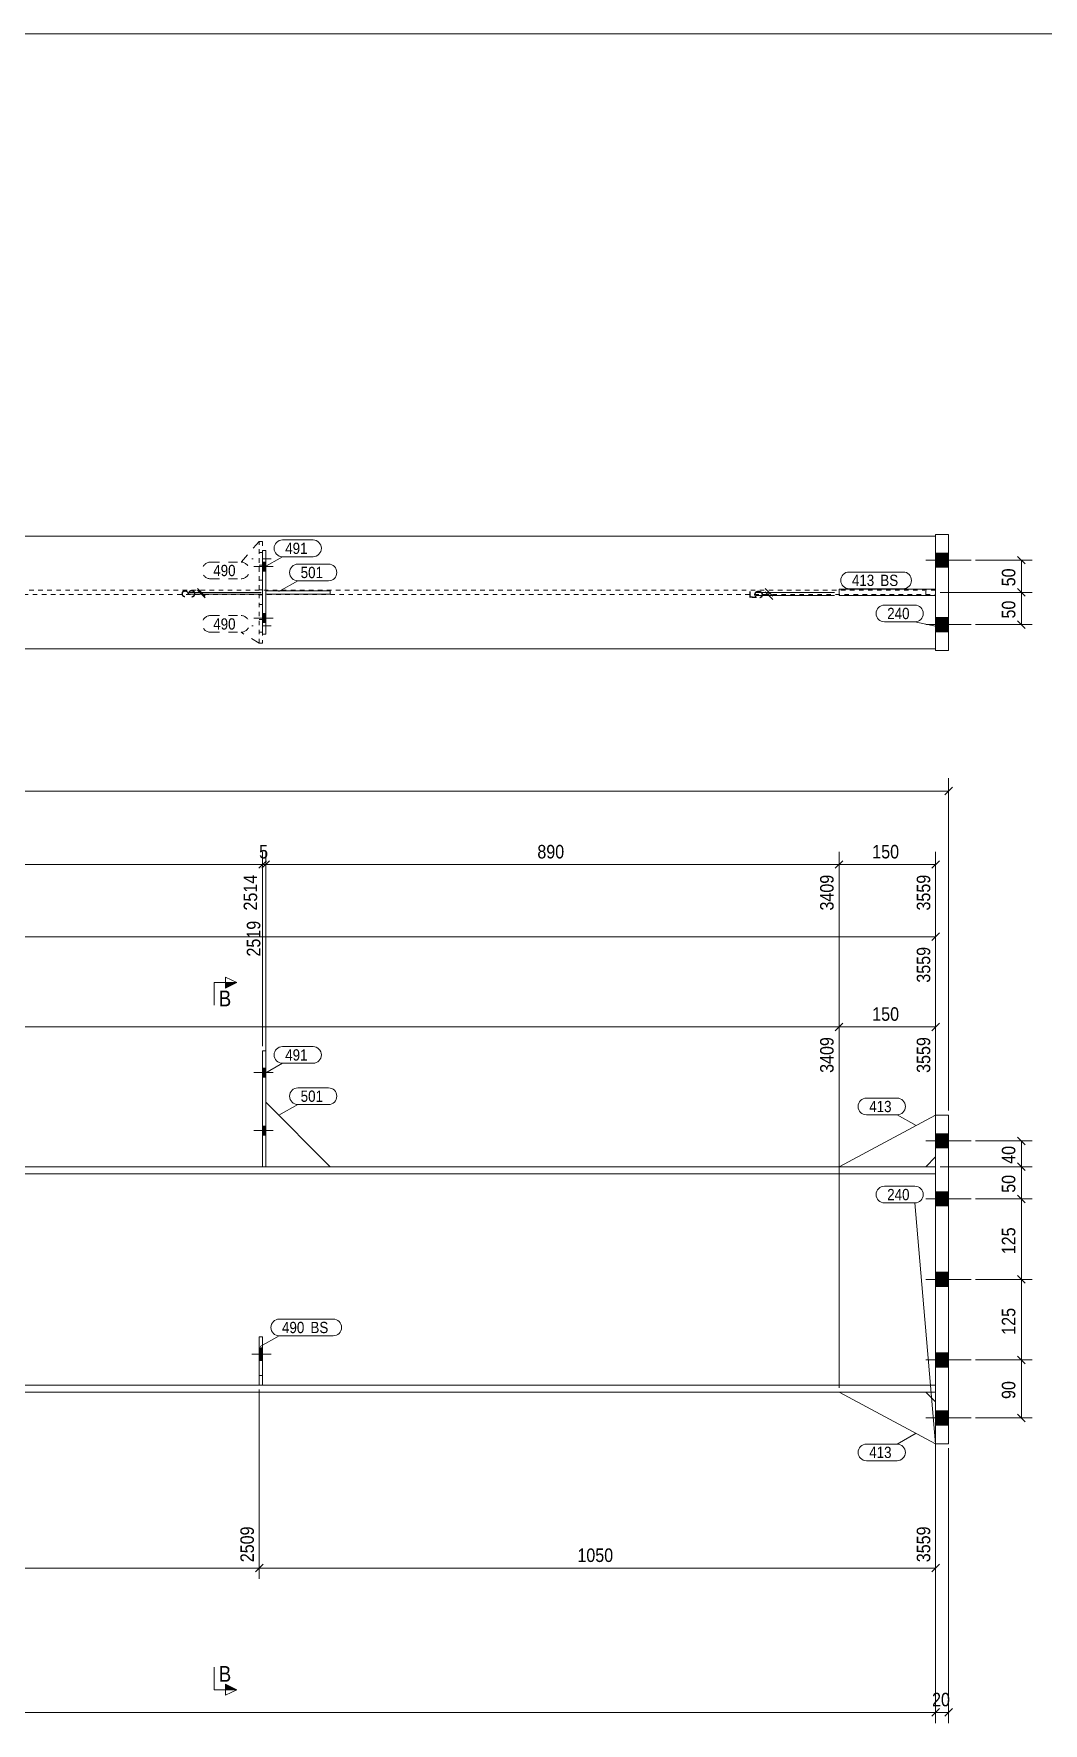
# Model space of a CAD drawing. Header units: millimetres. Extents: x 2 to 825, y 1 to 579.
# Drawn here: x 413.7 to 637.6, y 204.4 to 579 of the extents above; entities that cross this region are included whole.
import ezdxf

# ---------------------------------------------------------------- set-up
doc = ezdxf.new("R2010")
doc.units = ezdxf.units.MM
for name, pattern in [('XKITLINE00', [0]), ('XKITLINE01', [4, 1, -1, 1, -1]), ('XKITLINE02', [4, 2, -2])]:
    doc.linetypes.add(name, pattern=pattern)
for name, color, linetype, lineweight in [('Bolt', 3, 'Continuous', 0), ('Dimensions', 7, 'Continuous', 0), ('DrawingSheet', 5, 'Continuous', 0), ('Part', 2, 'Continuous', 0), ('PartMark', 7, 'Continuous', 0), ('Section', 6, 'Continuous', 0)]:
    doc.layers.add(name, color=color, linetype=linetype, lineweight=lineweight)
doc.styles.add('ARIAL', font='ARIAL.TTF')

# ---------------------------------------------------------------- blocks, each defined once
blk = doc.blocks.new('*A5')
at = {"layer": 'Bolt'}
for points in [[(616.55, 331.95), (613.7, 331.95), (613.7, 335.09), (616.55, 335.09)], [(616.55, 331.95), (613.7, 331.95), (613.7, 335.09), (616.55, 335.09)], [(616.55, 319.09), (613.7, 319.09), (613.7, 322.23), (616.55, 322.23)], [(616.55, 319.09), (613.7, 319.09), (613.7, 322.23), (616.55, 322.23)], [(616.55, 301.23), (613.7, 301.23), (613.7, 304.38), (616.55, 304.38)], [(616.55, 301.23), (613.7, 301.23), (613.7, 304.38), (616.55, 304.38)], [(616.55, 283.38), (613.7, 283.38), (613.7, 286.52), (616.55, 286.52)], [(616.55, 283.38), (613.7, 283.38), (613.7, 286.52), (616.55, 286.52)], [(616.55, 270.52), (613.7, 270.52), (613.7, 273.66), (616.55, 273.66)], [(616.55, 270.52), (613.7, 270.52), (613.7, 273.66), (616.55, 273.66)]]:
    blk.add_hatch(color=3, dxfattribs=at).paths.add_polyline_path(points, flags=17)
at = {"layer": 'Bolt', "color": 3, "linetype": 'XKITLINE00', "lineweight": 0}
for p, q in [((621.55, 333.52), (611.55, 333.52)), ((621.55, 333.52), (611.55, 333.52)), ((616.55, 335.09), (613.7, 335.09)), ((616.55, 335.09), (613.7, 335.09)), ((616.55, 331.95), (613.7, 331.95)), ((616.55, 331.95), (613.7, 331.95)), ((616.55, 322.23), (613.7, 322.23)), ((616.55, 322.23), (613.7, 322.23)), ((621.55, 320.66), (611.55, 320.66)), ((621.55, 320.66), (611.55, 320.66)), ((616.55, 319.09), (613.7, 319.09)), ((616.55, 319.09), (613.7, 319.09)), ((616.55, 304.38), (613.7, 304.38)), ((616.55, 304.38), (613.7, 304.38)), ((621.55, 302.8), (611.55, 302.8)), ((621.55, 302.8), (611.55, 302.8)), ((616.55, 301.23), (613.7, 301.23)), ((616.55, 301.23), (613.7, 301.23)), ((621.55, 284.95), (611.55, 284.95)), ((621.55, 284.95), (611.55, 284.95)), ((616.55, 286.52), (613.7, 286.52)), ((616.55, 286.52), (613.7, 286.52)), ((616.55, 283.38), (613.7, 283.38)), ((616.55, 283.38), (613.7, 283.38)), ((616.55, 273.66), (613.7, 273.66)), ((616.55, 273.66), (613.7, 273.66)), ((621.55, 272.09), (611.55, 272.09)), ((621.55, 272.09), (611.55, 272.09)), ((616.55, 270.52), (613.7, 270.52)), ((616.55, 270.52), (613.7, 270.52))]:
    blk.add_line(p, q, dxfattribs=at)
blk = doc.blocks.new('*A9')
at = {"layer": 'Bolt', "color": 3, "linetype": 'XKITLINE02', "lineweight": 0}
for p, q in [((466.35, 286.23), (462.07, 286.23)), ((464.43, 287.64), (463.71, 287.64)), ((464.43, 284.83), (463.71, 284.83))]:
    blk.add_line(p, q, dxfattribs=at)
blk = doc.blocks.new('*A10')
at = {"layer": 'Bolt'}
blk.add_hatch(color=3, dxfattribs=at).paths.add_polyline_path([(464.43, 284.83), (463.71, 284.83), (463.71, 287.64), (464.43, 287.64)], flags=17)
at = {"layer": 'Bolt', "color": 3, "linetype": 'XKITLINE00', "lineweight": 0}
for p, q in [((466.35, 286.23), (462.07, 286.23)), ((464.43, 287.64), (463.71, 287.64)), ((464.43, 284.83), (463.71, 284.83))]:
    blk.add_line(p, q, dxfattribs=at)
blk = doc.blocks.new('*A11')
at = {"layer": 'Bolt'}
for points in [[(464.43, 349.66), (465.14, 349.66), (465.14, 347.66), (464.43, 347.66)], [(464.43, 349.66), (465.14, 349.66), (465.14, 347.66), (464.43, 347.66)], [(464.43, 336.8), (465.14, 336.8), (465.14, 334.8), (464.43, 334.8)], [(464.43, 336.8), (465.14, 336.8), (465.14, 334.8), (464.43, 334.8)]]:
    blk.add_hatch(color=3, dxfattribs=at).paths.add_polyline_path(points, flags=17)
at = {"layer": 'Bolt', "color": 3, "linetype": 'XKITLINE00', "lineweight": 0}
for p, q in [((466.8, 348.66), (462.51, 348.66)), ((466.8, 348.66), (462.51, 348.66)), ((465.14, 349.66), (464.43, 349.66)), ((465.14, 349.66), (464.43, 349.66)), ((465.14, 347.66), (464.43, 347.66)), ((465.14, 347.66), (464.43, 347.66)), ((466.8, 335.8), (462.51, 335.8)), ((466.8, 335.8), (462.51, 335.8)), ((465.14, 336.8), (464.43, 336.8)), ((465.14, 336.8), (464.43, 336.8)), ((465.14, 334.8), (464.43, 334.8)), ((465.14, 334.8), (464.43, 334.8))]:
    blk.add_line(p, q, dxfattribs=at)
blk = doc.blocks.new('*A13')
at = {"layer": 'Part', "color": 2, "linetype": 'XKITLINE00', "lineweight": 0}
for p, q in [((613.7, 326.23), (110.43, 326.23)), ((613.7, 327.8), (110.59, 327.8)), ((105.32, 277.8), (613.7, 277.8)), ((613.7, 279.38), (105.48, 279.38))]:
    blk.add_line(p, q, dxfattribs=at)
at = {"layer": 'Part', "color": 7, "linetype": 'XKITLINE01', "lineweight": 0}
blk.add_line((613.7, 277.8), (613.7, 327.8), dxfattribs=at)
blk = doc.blocks.new('*A14')
at = {"layer": 'Part', "color": 2, "linetype": 'XKITLINE00', "lineweight": 0}
for p, q in [((613.7, 339.23), (613.7, 266.38)), ((616.55, 339.23), (613.7, 339.23)), ((616.55, 339.23), (616.55, 266.38)), ((613.7, 266.38), (616.55, 266.38))]:
    blk.add_line(p, q, dxfattribs=at)
blk = doc.blocks.new('*A15')
at = {"layer": 'Part', "color": 2, "linetype": 'XKITLINE00', "lineweight": 0}
for p, q in [((592.27, 277.8), (613.7, 266.38)), ((611.55, 277.8), (613.7, 275.66))]:
    blk.add_line(p, q, dxfattribs=at)
at = {"layer": 'Part', "color": 7, "linetype": 'XKITLINE01', "lineweight": 0}
for p, q in [((611.55, 277.8), (592.27, 277.8)), ((613.7, 275.66), (613.7, 266.38))]:
    blk.add_line(p, q, dxfattribs=at)
blk = doc.blocks.new('*A16')
at = {"layer": 'Part', "color": 2, "linetype": 'XKITLINE00', "lineweight": 0}
for p, q in [((613.7, 339.23), (592.27, 327.8)), ((611.55, 327.8), (613.7, 329.95))]:
    blk.add_line(p, q, dxfattribs=at)
at = {"layer": 'Part', "color": 7, "linetype": 'XKITLINE01', "lineweight": 0}
for p, q in [((613.7, 339.23), (613.7, 329.95)), ((592.27, 327.8), (611.55, 327.8))]:
    blk.add_line(p, q, dxfattribs=at)
blk = doc.blocks.new('*A21')
at = {"layer": 'Part', "color": 7, "linetype": 'XKITLINE01', "lineweight": 0}
for p, q in [((463.71, 290.09), (463.71, 279.38)), ((464.43, 290.09), (463.71, 290.09)), ((464.43, 279.38), (464.43, 290.09)), ((463.71, 281.52), (464.43, 281.52)), ((463.71, 279.38), (464.43, 279.38))]:
    blk.add_line(p, q, dxfattribs=at)
blk = doc.blocks.new('*A22')
at = {"layer": 'Part', "color": 2, "linetype": 'XKITLINE00', "lineweight": 0}
for p, q in [((463.71, 279.38), (463.71, 290.09)), ((463.71, 290.09), (464.43, 290.09)), ((464.43, 290.09), (464.43, 279.38))]:
    blk.add_line(p, q, dxfattribs=at)
at = {"layer": 'Part', "color": 7, "linetype": 'XKITLINE01', "lineweight": 0}
for p, q in [((463.71, 281.52), (464.43, 281.52)), ((464.43, 279.38), (463.71, 279.38))]:
    blk.add_line(p, q, dxfattribs=at)
blk = doc.blocks.new('*A23')
at = {"layer": 'Part', "color": 2, "linetype": 'XKITLINE00', "lineweight": 0}
blk.add_line((479.43, 327.8), (465.14, 342.09), dxfattribs=at)
at = {"layer": 'Part', "color": 7, "linetype": 'XKITLINE01', "lineweight": 0}
for p, q in [((465.14, 342.09), (465.14, 327.8)), ((465.14, 327.8), (479.43, 327.8))]:
    blk.add_line(p, q, dxfattribs=at)
blk = doc.blocks.new('*A24')
at = {"layer": 'Part', "color": 2, "linetype": 'XKITLINE00', "lineweight": 0}
for p, q in [((465.14, 353.52), (464.43, 353.52)), ((464.43, 353.52), (464.43, 327.8)), ((465.14, 327.8), (465.14, 353.52))]:
    blk.add_line(p, q, dxfattribs=at)
at = {"layer": 'Part', "color": 7, "linetype": 'XKITLINE01', "lineweight": 0}
blk.add_line((464.43, 327.8), (465.14, 327.8), dxfattribs=at)
blk = doc.blocks.new('*A28')
at = {"layer": 'Bolt'}
for points in [[(616.55, 460.71), (613.7, 460.71), (613.7, 463.86), (616.55, 463.86)], [(616.55, 460.71), (613.7, 460.71), (613.7, 463.86), (616.55, 463.86)], [(616.55, 460.71), (613.7, 460.71), (613.7, 463.86), (616.55, 463.86)], [(616.55, 460.71), (613.7, 460.71), (613.7, 463.86), (616.55, 463.86)], [(616.55, 460.71), (613.7, 460.71), (613.7, 463.86), (616.55, 463.86)], [(616.55, 446.43), (613.7, 446.43), (613.7, 449.57), (616.55, 449.57)], [(616.55, 446.43), (613.7, 446.43), (613.7, 449.57), (616.55, 449.57)], [(616.55, 446.43), (613.7, 446.43), (613.7, 449.57), (616.55, 449.57)], [(616.55, 446.43), (613.7, 446.43), (613.7, 449.57), (616.55, 449.57)], [(616.55, 446.43), (613.7, 446.43), (613.7, 449.57), (616.55, 449.57)]]:
    blk.add_hatch(color=3, dxfattribs=at).paths.add_polyline_path(points, flags=17)
at = {"layer": 'Bolt', "color": 3, "linetype": 'XKITLINE00', "lineweight": 0}
for p, q in [((621.55, 462.28), (611.55, 462.28)), ((621.55, 462.28), (611.55, 462.28)), ((621.55, 462.28), (611.55, 462.28)), ((621.55, 462.28), (611.55, 462.28)), ((621.55, 462.28), (611.55, 462.28)), ((616.55, 463.86), (613.7, 463.86)), ((616.55, 463.86), (613.7, 463.86)), ((616.55, 463.86), (613.7, 463.86)), ((616.55, 463.86), (613.7, 463.86)), ((616.55, 463.86), (613.7, 463.86)), ((616.55, 460.71), (613.7, 460.71)), ((616.55, 460.71), (613.7, 460.71)), ((616.55, 460.71), (613.7, 460.71)), ((616.55, 460.71), (613.7, 460.71)), ((616.55, 460.71), (613.7, 460.71)), ((616.55, 449.57), (613.7, 449.57)), ((616.55, 449.57), (613.7, 449.57)), ((616.55, 449.57), (613.7, 449.57)), ((616.55, 449.57), (613.7, 449.57)), ((616.55, 449.57), (613.7, 449.57)), ((621.55, 448), (611.55, 448)), ((621.55, 448), (611.55, 448)), ((621.55, 448), (611.55, 448)), ((621.55, 448), (611.55, 448)), ((621.55, 448), (611.55, 448)), ((616.55, 446.43), (613.7, 446.43)), ((616.55, 446.43), (613.7, 446.43)), ((616.55, 446.43), (613.7, 446.43)), ((616.55, 446.43), (613.7, 446.43)), ((616.55, 446.43), (613.7, 446.43))]:
    blk.add_line(p, q, dxfattribs=at)
blk = doc.blocks.new('*A32')
at = {"layer": 'Bolt', "color": 3, "linetype": 'XKITLINE02', "lineweight": 0}
for p, q in [((466.35, 462.57), (462.07, 462.57)), ((464.43, 463.97), (463.71, 463.97)), ((464.43, 461.17), (463.71, 461.17))]:
    blk.add_line(p, q, dxfattribs=at)
blk = doc.blocks.new('*A33')
at = {"layer": 'Bolt', "color": 3, "linetype": 'XKITLINE02', "lineweight": 0}
for p, q in [((466.35, 447.71), (462.07, 447.71)), ((464.43, 449.12), (463.71, 449.12)), ((464.43, 446.31), (463.71, 446.31))]:
    blk.add_line(p, q, dxfattribs=at)
blk = doc.blocks.new('*A34')
at = {"layer": 'Bolt'}
for points in [[(464.43, 461.86), (465.14, 461.86), (465.14, 459.86), (464.43, 459.86)], [(464.43, 461.86), (465.14, 461.86), (465.14, 459.86), (464.43, 459.86)], [(464.43, 450.43), (465.14, 450.43), (465.14, 448.43), (464.43, 448.43)], [(464.43, 450.43), (465.14, 450.43), (465.14, 448.43), (464.43, 448.43)]]:
    blk.add_hatch(color=3, dxfattribs=at).paths.add_polyline_path(points, flags=17)
at = {"layer": 'Bolt', "color": 3, "linetype": 'XKITLINE00', "lineweight": 0}
for p, q in [((466.8, 460.86), (462.51, 460.86)), ((466.8, 460.86), (462.51, 460.86)), ((465.14, 461.86), (464.43, 461.86)), ((465.14, 461.86), (464.43, 461.86)), ((465.14, 459.86), (464.43, 459.86)), ((465.14, 459.86), (464.43, 459.86)), ((465.14, 450.43), (464.43, 450.43)), ((465.14, 450.43), (464.43, 450.43)), ((466.8, 449.43), (462.51, 449.43)), ((466.8, 449.43), (462.51, 449.43)), ((465.14, 448.43), (464.43, 448.43)), ((465.14, 448.43), (464.43, 448.43))]:
    blk.add_line(p, q, dxfattribs=at)
blk = doc.blocks.new('*A36')
at = {"layer": 'Part', "color": 2, "linetype": 'XKITLINE00', "lineweight": 0}
for p, q in [((613.7, 467.64), (110.74, 467.64)), ((613.7, 442.64), (110.74, 442.64))]:
    blk.add_line(p, q, dxfattribs=at)
at = {"layer": 'Part', "color": 7, "linetype": 'XKITLINE01', "lineweight": 0}
for p, q in [((613.7, 467.64), (613.7, 442.64)), ((613.7, 455.64), (105.48, 455.64)), ((105.48, 454.64), (613.7, 454.64))]:
    blk.add_line(p, q, dxfattribs=at)
blk = doc.blocks.new('*A37')
at = {"layer": 'Part', "color": 2, "linetype": 'XKITLINE00', "lineweight": 0}
for p, q in [((616.55, 468), (613.7, 468)), ((613.7, 468), (613.7, 442.28)), ((616.55, 442.28), (616.55, 468)), ((613.7, 442.28), (616.55, 442.28))]:
    blk.add_line(p, q, dxfattribs=at)
blk = doc.blocks.new('*A38')
at = {"layer": 'Part', "color": 7, "linetype": 'XKITLINE01', "lineweight": 0}
for p, q in [((613.7, 455.86), (592.27, 455.86)), ((592.27, 454.43), (592.27, 455.86)), ((613.7, 454.43), (592.27, 454.43)), ((611.55, 454.43), (611.55, 455.86)), ((613.7, 455.86), (613.7, 454.43))]:
    blk.add_line(p, q, dxfattribs=at)
blk = doc.blocks.new('*A39')
at = {"layer": 'Part', "color": 2, "linetype": 'XKITLINE00', "lineweight": 0}
for p, q in [((592.27, 455.86), (613.7, 455.86)), ((592.27, 454.43), (592.27, 455.86)), ((613.7, 454.43), (592.27, 454.43)), ((613.7, 455.86), (613.7, 454.43))]:
    blk.add_line(p, q, dxfattribs=at)
at = {"layer": 'Part', "color": 7, "linetype": 'XKITLINE01', "lineweight": 0}
blk.add_line((611.55, 454.43), (611.55, 455.86), dxfattribs=at)
blk = doc.blocks.new('*A44')
at = {"layer": 'Part', "color": 7, "linetype": 'XKITLINE01', "lineweight": 0}
for p, q in [((463.71, 455.71), (463.71, 466.43)), ((463.71, 466.43), (464.43, 466.43)), ((464.43, 466.43), (464.43, 455.71)), ((463.71, 457.86), (464.43, 457.86)), ((464.43, 455.71), (463.71, 455.71))]:
    blk.add_line(p, q, dxfattribs=at)
blk = doc.blocks.new('*A45')
at = {"layer": 'Part', "color": 7, "linetype": 'XKITLINE01', "lineweight": 0}
for p, q in [((463.71, 443.86), (463.71, 454.57)), ((463.71, 454.57), (464.43, 454.57)), ((464.43, 454.57), (464.43, 443.86)), ((463.71, 452.43), (464.43, 452.43)), ((464.43, 443.86), (463.71, 443.86))]:
    blk.add_line(p, q, dxfattribs=at)
blk = doc.blocks.new('*A46')
at = {"layer": 'Part', "color": 2, "linetype": 'XKITLINE00', "lineweight": 0}
for p, q in [((465.14, 455.5), (479.43, 455.5)), ((479.43, 454.78), (465.14, 454.78)), ((479.43, 454.78), (479.43, 455.5))]:
    blk.add_line(p, q, dxfattribs=at)
at = {"layer": 'Part', "color": 7, "linetype": 'XKITLINE01', "lineweight": 0}
blk.add_line((465.14, 454.78), (465.14, 455.5), dxfattribs=at)
blk.add_line((465.14, 454.78), (465.14, 455.5), dxfattribs=at)
blk = doc.blocks.new('*A47')
at = {"layer": 'Part', "color": 2, "linetype": 'XKITLINE00', "lineweight": 0}
for p, q in [((464.43, 445.86), (464.43, 464.43)), ((464.43, 464.43), (465.14, 464.43)), ((465.14, 464.43), (465.14, 445.86)), ((465.14, 445.86), (464.43, 445.86))]:
    blk.add_line(p, q, dxfattribs=at)
blk = doc.blocks.new('*A67')
at = {"layer": 'DrawingSheet', "color": 5, "linetype": 'XKITLINE00', "lineweight": 0}
blk.add_line((825, 579), (5, 579), dxfattribs=at)
blk = doc.blocks.new('*A76')
at = {"layer": 'Dimensions', "color": 7, "linetype": 'XKITLINE00', "lineweight": 0}
for p, q in [((616.55, 340.23), (616.55, 413.93)), ((97.11, 411.08), (616.55, 411.08)), ((617.4, 411.93), (615.7, 410.23))]:
    blk.add_line(p, q, dxfattribs=at)
at = {"layer": 'Dimensions', "color": 3}
blk.add_point((616.55, 411.08), dxfattribs=at)
blk = doc.blocks.new('*A80')
at = {"layer": 'Dimensions', "color": 7, "linetype": 'XKITLINE00', "lineweight": 0}
for p, q in [((622.55, 284.95), (635.12, 284.95)), ((631.88, 285.8), (633.57, 284.1)), ((632.72, 272.09), (632.72, 284.95)), ((622.55, 272.09), (635.12, 272.09)), ((631.88, 272.94), (633.57, 271.24))]:
    blk.add_line(p, q, dxfattribs=at)
at = {"layer": 'Dimensions', "color": 3}
for p in [(632.72, 284.95), (632.72, 272.09)]:
    blk.add_point(p, dxfattribs=at)
at = {"layer": 'Dimensions', "color": 3, "style": 'ARIAL', "width": 0.85}
blk.add_text('90', height=3, rotation=90.0002, dxfattribs=at).set_placement((631.37, 276.29))
blk = doc.blocks.new('*A81')
at = {"layer": 'Dimensions', "color": 7, "linetype": 'XKITLINE00', "lineweight": 0}
for p, q in [((631.88, 303.65), (633.57, 301.96)), ((622.55, 302.8), (635.12, 302.8)), ((632.72, 284.95), (632.72, 302.8)), ((622.55, 284.95), (635.12, 284.95)), ((631.88, 285.8), (633.57, 284.1))]:
    blk.add_line(p, q, dxfattribs=at)
at = {"layer": 'Dimensions', "color": 3}
for p in [(632.72, 302.8), (632.72, 284.95)]:
    blk.add_point(p, dxfattribs=at)
at = {"layer": 'Dimensions', "color": 3, "style": 'ARIAL', "width": 0.85}
blk.add_text('125', height=3, rotation=90.0002, dxfattribs=at).set_placement((631.37, 290.54))
blk = doc.blocks.new('*A82')
at = {"layer": 'Dimensions', "color": 7, "linetype": 'XKITLINE00', "lineweight": 0}
for p, q in [((622.55, 320.66), (635.12, 320.66)), ((631.88, 321.51), (633.57, 319.81)), ((632.72, 302.8), (632.72, 320.66)), ((631.88, 303.65), (633.57, 301.96)), ((622.55, 302.8), (635.12, 302.8))]:
    blk.add_line(p, q, dxfattribs=at)
at = {"layer": 'Dimensions', "color": 3}
for p in [(632.72, 320.66), (632.72, 302.8)]:
    blk.add_point(p, dxfattribs=at)
at = {"layer": 'Dimensions', "color": 3, "style": 'ARIAL', "width": 0.85}
blk.add_text('125', height=3, rotation=90.0002, dxfattribs=at).set_placement((631.37, 308.39))
blk = doc.blocks.new('*A83')
at = {"layer": 'Dimensions', "color": 7, "linetype": 'XKITLINE00', "lineweight": 0}
for p, q in [((614.7, 327.8), (635.12, 327.8)), ((631.88, 328.65), (633.57, 326.96)), ((632.72, 320.66), (632.72, 327.8)), ((622.55, 320.66), (635.12, 320.66)), ((631.88, 321.51), (633.57, 319.81))]:
    blk.add_line(p, q, dxfattribs=at)
at = {"layer": 'Dimensions', "color": 3}
for p in [(632.72, 327.8), (632.72, 320.66)]:
    blk.add_point(p, dxfattribs=at)
at = {"layer": 'Dimensions', "color": 3, "style": 'ARIAL', "width": 0.85}
blk.add_text('50', height=3, rotation=90.0002, dxfattribs=at).set_placement((631.37, 322.01))
blk = doc.blocks.new('*A84')
at = {"layer": 'Dimensions', "color": 7, "linetype": 'XKITLINE00', "lineweight": 0}
for p, q in [((622.55, 333.52), (635.12, 333.52)), ((631.88, 334.37), (633.57, 332.67)), ((632.72, 327.8), (632.72, 333.52)), ((614.7, 327.8), (635.12, 327.8)), ((631.88, 328.65), (633.57, 326.96))]:
    blk.add_line(p, q, dxfattribs=at)
at = {"layer": 'Dimensions', "color": 3}
for p in [(632.72, 333.52), (632.72, 327.8)]:
    blk.add_point(p, dxfattribs=at)
at = {"layer": 'Dimensions', "color": 3, "style": 'ARIAL', "width": 0.85}
blk.add_text('40', height=3, rotation=90.0002, dxfattribs=at).set_placement((631.37, 328.44))
blk = doc.blocks.new('*A89')
at = {"layer": 'PartMark', "color": 7, "linetype": 'XKITLINE00', "lineweight": 0}
for p, q in [((472.28, 345.28), (479.05, 345.28)), ((468.04, 339.19), (472.28, 341.58)), ((472.28, 341.58), (479.05, 341.58))]:
    blk.add_line(p, q, dxfattribs=at)
for centre, start, end in [((472.28, 343.43), 90, 270), ((479.05, 343.43), 270, 90)]:
    blk.add_arc(centre, 1.85, start, end, dxfattribs=at)
at = {"layer": 'PartMark', "color": 3, "style": 'ARIAL', "width": 0.85}
blk.add_text('501', height=2.5, dxfattribs=at).set_placement((472.88, 342.18))
blk = doc.blocks.new('*A90')
at = {"layer": 'PartMark', "color": 7, "linetype": 'XKITLINE00', "lineweight": 0}
for p, q in [((468.85, 354.43), (475.62, 354.43)), ((464.61, 348.33), (468.85, 350.73)), ((468.85, 350.73), (475.62, 350.73))]:
    blk.add_line(p, q, dxfattribs=at)
for centre, start, end in [((468.85, 352.58), 90, 270), ((475.62, 352.58), 270, 90)]:
    blk.add_arc(centre, 1.85, start, end, dxfattribs=at)
at = {"layer": 'PartMark', "color": 3, "style": 'ARIAL', "width": 0.85}
blk.add_text('491', height=2.5, dxfattribs=at).set_placement((469.45, 351.33))
blk = doc.blocks.new('*A94')
at = {"layer": 'PartMark', "color": 7, "linetype": 'XKITLINE00', "lineweight": 0}
for p, q in [((602.35, 323.47), (609.11, 323.47)), ((602.35, 319.77), (609.11, 319.77)), ((613.7, 266.38), (609.11, 319.77))]:
    blk.add_line(p, q, dxfattribs=at)
for centre, start, end in [((602.35, 321.62), 90, 270), ((609.11, 321.62), 270, 90)]:
    blk.add_arc(centre, 1.85, start, end, dxfattribs=at)
at = {"layer": 'PartMark', "color": 3, "style": 'ARIAL', "width": 0.85}
blk.add_text('240', height=2.5, dxfattribs=at).set_placement((602.95, 320.37))
blk = doc.blocks.new('*A95')
at = {"layer": 'PartMark', "color": 7, "linetype": 'XKITLINE00', "lineweight": 0}
for p, q in [((598.36, 266.31), (605.13, 266.31)), ((609.37, 268.7), (605.13, 266.31)), ((598.36, 262.61), (605.13, 262.61))]:
    blk.add_line(p, q, dxfattribs=at)
for centre, start, end in [((598.36, 264.46), 90, 270), ((605.13, 264.46), 270, 90)]:
    blk.add_arc(centre, 1.85, start, end, dxfattribs=at)
at = {"layer": 'PartMark', "color": 3, "style": 'ARIAL', "width": 0.85}
blk.add_text('413', height=2.5, dxfattribs=at).set_placement((598.96, 263.21))
blk = doc.blocks.new('*A96')
at = {"layer": 'PartMark', "color": 7, "linetype": 'XKITLINE00', "lineweight": 0}
for p, q in [((598.36, 343), (605.13, 343)), ((598.36, 339.3), (605.13, 339.3)), ((609.37, 336.9), (605.13, 339.3))]:
    blk.add_line(p, q, dxfattribs=at)
for centre, start, end in [((598.36, 341.15), 90, 270), ((605.13, 341.15), 270, 90)]:
    blk.add_arc(centre, 1.85, start, end, dxfattribs=at)
at = {"layer": 'PartMark', "color": 3, "style": 'ARIAL', "width": 0.85}
blk.add_text('413', height=2.5, dxfattribs=at).set_placement((598.96, 339.9))
blk = doc.blocks.new('*A98')
at = {"layer": 'PartMark', "color": 7, "linetype": 'XKITLINE00', "lineweight": 0}
for p, q in [((468.14, 294), (480.1, 294)), ((463.9, 287.9), (468.14, 290.3)), ((468.14, 290.3), (480.1, 290.3))]:
    blk.add_line(p, q, dxfattribs=at)
for centre, start, end in [((468.14, 292.15), 90, 270), ((480.1, 292.15), 270, 90)]:
    blk.add_arc(centre, 1.85, start, end, dxfattribs=at)
at = {"layer": 'PartMark', "color": 3, "style": 'ARIAL', "width": 0.85}
for s, p in [('490', (468.74, 290.9)), ('BS', (475.05, 290.9))]:
    blk.add_text(s, height=2.5, dxfattribs=at).set_placement(p)
blk = doc.blocks.new('*A101')
at = {"layer": 'Section'}
for points in [[(456.21, 368.61), (458.71, 368.61), (456.21, 367.36)], [(456.21, 213.09), (458.71, 211.84), (456.21, 211.84)]]:
    blk.add_hatch(color=3, dxfattribs=at).paths.add_polyline_path(points, flags=17)
at = {"layer": 'Section', "color": 1, "linetype": 'XKITLINE00', "lineweight": 0}
for p, q in [((453.71, 368.61), (453.71, 363.61)), ((453.71, 368.61), (458.71, 368.61)), ((453.71, 211.84), (453.71, 216.84)), ((453.71, 211.84), (458.71, 211.84))]:
    blk.add_line(p, q, dxfattribs=at)
at = {"layer": 'Section', "color": 3, "linetype": 'XKITLINE00', "lineweight": 0}
for p, q in [((456.21, 367.36), (456.21, 369.86)), ((456.21, 369.86), (458.71, 368.61)), ((458.71, 368.61), (456.21, 367.36)), ((458.71, 211.84), (456.21, 213.09)), ((456.21, 213.09), (456.21, 210.59)), ((458.71, 211.84), (456.21, 210.59))]:
    blk.add_line(p, q, dxfattribs=at)
at = {"layer": 'Section', "color": 7, "style": 'ARIAL', "width": 0.85}
for p in [(454.71, 363.36), (454.71, 213.59)]:
    blk.add_text('B', height=3.5, dxfattribs=at).set_placement(p)
blk = doc.blocks.new('*A107')
at = {"layer": 'Dimensions', "color": 7, "linetype": 'XKITLINE00', "lineweight": 0}
for p, q in [((613.7, 276.8), (613.7, 204.4)), ((105.32, 206.8), (613.7, 206.8)), ((614.54, 207.65), (612.85, 205.96))]:
    blk.add_line(p, q, dxfattribs=at)
at = {"layer": 'Dimensions', "color": 3}
blk.add_point((613.7, 206.8), dxfattribs=at)
blk = doc.blocks.new('*A108')
at = {"layer": 'Dimensions', "color": 7, "linetype": 'XKITLINE00', "lineweight": 0}
for p, q in [((613.7, 276.8), (613.7, 204.4)), ((616.55, 265.38), (616.55, 204.4)), ((614.54, 207.65), (612.85, 205.96)), ((613.7, 206.8), (616.55, 206.8)), ((617.4, 207.65), (615.7, 205.96))]:
    blk.add_line(p, q, dxfattribs=at)
at = {"layer": 'Dimensions', "color": 3}
for p in [(613.7, 206.8), (616.55, 206.8)]:
    blk.add_point(p, dxfattribs=at)
at = {"layer": 'Dimensions', "color": 3, "style": 'ARIAL', "width": 0.85}
blk.add_text('20', height=3, dxfattribs=at).set_placement((612.9, 208.15))
blk = doc.blocks.new('*A110')
at = {"layer": 'Dimensions', "color": 7, "linetype": 'XKITLINE00', "lineweight": 0}
for p, q in [((132.83, 378.8), (613.7, 378.8)), ((614.54, 379.65), (612.85, 377.96)), ((613.7, 328.8), (613.7, 381.65))]:
    blk.add_line(p, q, dxfattribs=at)
at = {"layer": 'Dimensions', "color": 3}
blk.add_point((613.7, 378.8), dxfattribs=at)
at = {"layer": 'Dimensions', "color": 3, "style": 'ARIAL', "width": 0.85}
blk.add_text('3559', height=3, rotation=90.0002, dxfattribs=at).set_placement((612.5, 368.6))
blk = doc.blocks.new('*A111')
at = {"layer": 'Dimensions', "color": 7, "linetype": 'XKITLINE00', "lineweight": 0}
for p, q in [((593.12, 359.65), (591.42, 357.96)), ((592.27, 278.8), (592.27, 361.65)), ((105.32, 358.8), (592.27, 358.8))]:
    blk.add_line(p, q, dxfattribs=at)
at = {"layer": 'Dimensions', "color": 3}
blk.add_point((592.27, 358.8), dxfattribs=at)
at = {"layer": 'Dimensions', "color": 3, "style": 'ARIAL', "width": 0.85}
blk.add_text('3409', height=3, rotation=90.0002, dxfattribs=at).set_placement((591.07, 348.6))
blk = doc.blocks.new('*A112')
at = {"layer": 'Dimensions', "color": 7, "linetype": 'XKITLINE00', "lineweight": 0}
for p, q in [((593.12, 359.65), (591.42, 357.96)), ((592.27, 278.8), (592.27, 361.65)), ((614.54, 359.65), (612.85, 357.96)), ((613.7, 328.8), (613.7, 361.65)), ((592.27, 358.8), (613.7, 358.8))]:
    blk.add_line(p, q, dxfattribs=at)
at = {"layer": 'Dimensions', "color": 3}
for p in [(592.27, 358.8), (613.7, 358.8)]:
    blk.add_point(p, dxfattribs=at)
at = {"layer": 'Dimensions', "color": 3, "style": 'ARIAL', "width": 0.85}
blk.add_text('150', height=3, dxfattribs=at).set_placement((599.64, 360.15))
blk.add_text('3559', height=3, rotation=90.0002, dxfattribs=at).set_placement((612.5, 348.6))
blk = doc.blocks.new('*A114')
at = {"layer": 'Dimensions', "color": 7, "linetype": 'XKITLINE00', "lineweight": 0}
for p, q in [((463.71, 278.38), (463.71, 236.4)), ((278, 260.3), (278, 236.4)), ((278.85, 239.65), (277.15, 237.96)), ((278, 238.8), (463.71, 238.8)), ((464.56, 239.65), (462.86, 237.96))]:
    blk.add_line(p, q, dxfattribs=at)
at = {"layer": 'Dimensions', "color": 3}
for p in [(278, 238.8), (463.71, 238.8)]:
    blk.add_point(p, dxfattribs=at)
at = {"layer": 'Dimensions', "color": 3, "style": 'ARIAL', "width": 0.85}
blk.add_text('2509', height=3, rotation=90.0002, dxfattribs=at).set_placement((462.51, 240.1))
blk.add_text('1300', height=3, dxfattribs=at).set_placement((366.4, 240.15))
blk = doc.blocks.new('*A115')
at = {"layer": 'Dimensions', "color": 7, "linetype": 'XKITLINE00', "lineweight": 0}
for p, q in [((463.71, 278.38), (463.71, 236.4)), ((613.7, 276.8), (613.7, 236.4)), ((464.56, 239.65), (462.86, 237.96)), ((463.71, 238.8), (613.7, 238.8)), ((614.54, 239.65), (612.85, 237.96))]:
    blk.add_line(p, q, dxfattribs=at)
at = {"layer": 'Dimensions', "color": 3}
for p in [(463.71, 238.8), (613.7, 238.8)]:
    blk.add_point(p, dxfattribs=at)
at = {"layer": 'Dimensions', "color": 3, "style": 'ARIAL', "width": 0.85}
blk.add_text('3559', height=3, rotation=90.0002, dxfattribs=at).set_placement((612.5, 240.1))
blk.add_text('1050', height=3, dxfattribs=at).set_placement((534.25, 240.15))
blk = doc.blocks.new('*A118')
at = {"layer": 'Dimensions', "color": 7, "linetype": 'XKITLINE00', "lineweight": 0}
for p, q in [((279.43, 343.09), (279.43, 397.65)), ((464.43, 354.52), (464.43, 397.65)), ((280.27, 395.65), (278.58, 393.96)), ((279.43, 394.8), (464.43, 394.8)), ((465.27, 395.65), (463.58, 393.96))]:
    blk.add_line(p, q, dxfattribs=at)
at = {"layer": 'Dimensions', "color": 3}
for p in [(279.43, 394.8), (464.43, 394.8)]:
    blk.add_point(p, dxfattribs=at)
at = {"layer": 'Dimensions', "color": 3, "style": 'ARIAL', "width": 0.85}
blk.add_text('1295', height=3, dxfattribs=at).set_placement((367.48, 396.15))
blk.add_text('2514', height=3, rotation=90.0002, dxfattribs=at).set_placement((463.23, 384.6))
blk = doc.blocks.new('*A119')
at = {"layer": 'Dimensions', "color": 7, "linetype": 'XKITLINE00', "lineweight": 0}
for p, q in [((464.43, 354.52), (464.43, 397.65)), ((465.14, 343.09), (465.14, 397.65)), ((465.27, 395.65), (463.58, 393.96)), ((465.99, 395.65), (464.29, 393.96)), ((464.43, 394.8), (465.14, 394.8))]:
    blk.add_line(p, q, dxfattribs=at)
at = {"layer": 'Dimensions', "color": 3}
for p in [(464.43, 394.8), (465.14, 394.8)]:
    blk.add_point(p, dxfattribs=at)
at = {"layer": 'Dimensions', "color": 3, "style": 'ARIAL', "width": 0.85}
blk.add_text('5', height=3, dxfattribs=at).set_placement((463.67, 396.15))
blk.add_text('2519', height=3, rotation=90.0002, dxfattribs=at).set_placement((463.94, 374.4))
blk = doc.blocks.new('*A120')
at = {"layer": 'Dimensions', "color": 7, "linetype": 'XKITLINE00', "lineweight": 0}
for p, q in [((465.14, 343.09), (465.14, 397.65)), ((592.27, 278.8), (592.27, 397.65)), ((465.99, 395.65), (464.29, 393.96)), ((465.14, 394.8), (592.27, 394.8)), ((593.12, 395.65), (591.42, 393.96))]:
    blk.add_line(p, q, dxfattribs=at)
at = {"layer": 'Dimensions', "color": 3}
for p in [(465.14, 394.8), (592.27, 394.8)]:
    blk.add_point(p, dxfattribs=at)
at = {"layer": 'Dimensions', "color": 3, "style": 'ARIAL', "width": 0.85}
blk.add_text('890', height=3, dxfattribs=at).set_placement((525.37, 396.15))
blk.add_text('3409', height=3, rotation=90.0002, dxfattribs=at).set_placement((591.07, 384.6))
blk = doc.blocks.new('*A121')
at = {"layer": 'Dimensions', "color": 7, "linetype": 'XKITLINE00', "lineweight": 0}
for p, q in [((592.27, 278.8), (592.27, 397.65)), ((613.7, 328.8), (613.7, 397.65)), ((593.12, 395.65), (591.42, 393.96)), ((592.27, 394.8), (613.7, 394.8)), ((614.54, 395.65), (612.85, 393.96))]:
    blk.add_line(p, q, dxfattribs=at)
at = {"layer": 'Dimensions', "color": 3}
for p in [(592.27, 394.8), (613.7, 394.8)]:
    blk.add_point(p, dxfattribs=at)
at = {"layer": 'Dimensions', "color": 3, "style": 'ARIAL', "width": 0.85}
blk.add_text('150', height=3, dxfattribs=at).set_placement((599.64, 396.15))
blk.add_text('3559', height=3, rotation=90.0002, dxfattribs=at).set_placement((612.5, 384.6))
blk = doc.blocks.new('*A122')
at = {"layer": 'Dimensions', "color": 7, "linetype": 'XKITLINE00', "lineweight": 0}
for p, q in [((614.7, 455.14), (635.12, 455.14)), ((631.88, 455.99), (633.57, 454.29)), ((632.72, 448), (632.72, 455.14)), ((622.55, 448), (635.12, 448)), ((631.88, 448.85), (633.57, 447.15))]:
    blk.add_line(p, q, dxfattribs=at)
at = {"layer": 'Dimensions', "color": 3}
for p in [(632.72, 455.14), (632.72, 448)]:
    blk.add_point(p, dxfattribs=at)
at = {"layer": 'Dimensions', "color": 3, "style": 'ARIAL', "width": 0.85}
blk.add_text('50', height=3, rotation=90.0002, dxfattribs=at).set_placement((631.37, 449.35))
blk = doc.blocks.new('*A123')
at = {"layer": 'Dimensions', "color": 7, "linetype": 'XKITLINE00', "lineweight": 0}
for p, q in [((622.55, 462.28), (635.12, 462.28)), ((631.88, 463.13), (633.57, 461.44)), ((632.72, 455.14), (632.72, 462.28)), ((614.7, 455.14), (635.12, 455.14)), ((631.88, 455.99), (633.57, 454.29))]:
    blk.add_line(p, q, dxfattribs=at)
at = {"layer": 'Dimensions', "color": 3}
for p in [(632.72, 462.28), (632.72, 455.14)]:
    blk.add_point(p, dxfattribs=at)
at = {"layer": 'Dimensions', "color": 3, "style": 'ARIAL', "width": 0.85}
blk.add_text('50', height=3, rotation=90.0002, dxfattribs=at).set_placement((631.37, 456.49))
blk = doc.blocks.new('*A126')
at = {"layer": 'Dimensions', "color": 7, "linetype": 'XKITLINE00', "lineweight": 0}
for p, q in [((591.27, 455.14), (573.87, 455.14)), ((591.27, 454.43), (573.87, 454.43)), ((575.88, 455.99), (577.57, 454.29)), ((575.88, 455.28), (577.57, 453.58)), ((576.72, 454.43), (576.72, 455.14))]:
    blk.add_line(p, q, dxfattribs=at)
at = {"layer": 'Dimensions', "color": 3}
for p in [(576.72, 455.14), (576.72, 454.43)]:
    blk.add_point(p, dxfattribs=at)
at = {"layer": 'Dimensions', "color": 3, "style": 'ARIAL', "width": 0.85}
blk.add_text('5', height=3, rotation=90.0002, dxfattribs=at).set_placement((575.37, 453.67))
blk = doc.blocks.new('*A128')
at = {"layer": 'Dimensions', "color": 7, "linetype": 'XKITLINE00', "lineweight": 0}
for p, q in [((464.14, 455.14), (447.99, 455.14)), ((464.14, 454.78), (447.99, 454.78)), ((449.99, 455.99), (451.69, 454.29)), ((449.99, 455.63), (451.69, 453.94)), ((450.84, 454.78), (450.84, 455.14))]:
    blk.add_line(p, q, dxfattribs=at)
at = {"layer": 'Dimensions', "color": 3}
for p in [(450.84, 455.14), (450.84, 454.78)]:
    blk.add_point(p, dxfattribs=at)
at = {"layer": 'Dimensions', "color": 3, "style": 'ARIAL', "width": 0.85}
blk.add_text('3', height=3, rotation=90.0002, dxfattribs=at).set_placement((449.49, 453.85))
blk = doc.blocks.new('*A132')
at = {"layer": 'PartMark', "color": 7, "linetype": 'XKITLINE00', "lineweight": 0}
for p, q in [((468.85, 466.76), (475.62, 466.76)), ((464.61, 460.67), (468.85, 463.06)), ((468.85, 463.06), (475.62, 463.06))]:
    blk.add_line(p, q, dxfattribs=at)
for centre, start, end in [((468.85, 464.91), 90, 270), ((475.62, 464.91), 270, 90)]:
    blk.add_arc(centre, 1.85, start, end, dxfattribs=at)
at = {"layer": 'PartMark', "color": 3, "style": 'ARIAL', "width": 0.85}
blk.add_text('491', height=2.5, dxfattribs=at).set_placement((469.45, 463.66))
blk = doc.blocks.new('*A133')
at = {"layer": 'PartMark', "color": 7, "linetype": 'XKITLINE00', "lineweight": 0}
for p, q in [((472.28, 461.41), (479.05, 461.41)), ((468.04, 455.31), (472.28, 457.71)), ((472.28, 457.71), (479.05, 457.71))]:
    blk.add_line(p, q, dxfattribs=at)
for centre, start, end in [((472.28, 459.56), 90, 270), ((479.05, 459.56), 270, 90)]:
    blk.add_arc(centre, 1.85, start, end, dxfattribs=at)
at = {"layer": 'PartMark', "color": 3, "style": 'ARIAL', "width": 0.85}
blk.add_text('501', height=2.5, dxfattribs=at).set_placement((472.88, 458.31))
blk = doc.blocks.new('*A134')
at = {"layer": 'PartMark', "color": 7, "linetype": 'XKITLINE02', "lineweight": 0}
for p, q in [((452.89, 449.99), (459.65, 449.99)), ((452.89, 446.29), (459.65, 446.29)), ((463.71, 443.86), (459.65, 446.29))]:
    blk.add_line(p, q, dxfattribs=at)
for centre, start, end in [((452.89, 448.14), 90, 270), ((459.65, 448.14), 270, 90)]:
    blk.add_arc(centre, 1.85, start, end, dxfattribs=at)
at = {"layer": 'PartMark', "color": 3, "style": 'ARIAL', "width": 0.85}
blk.add_text('490', height=2.5, dxfattribs=at).set_placement((453.49, 446.89))
blk = doc.blocks.new('*A135')
at = {"layer": 'PartMark', "color": 7, "linetype": 'XKITLINE02', "lineweight": 0}
for p, q in [((463.71, 466.43), (459.65, 461.85)), ((452.89, 461.85), (459.65, 461.85)), ((452.89, 458.15), (459.65, 458.15))]:
    blk.add_line(p, q, dxfattribs=at)
for centre, start, end in [((452.89, 460), 90, 270), ((459.65, 460), 270, 90)]:
    blk.add_arc(centre, 1.85, start, end, dxfattribs=at)
at = {"layer": 'PartMark', "color": 3, "style": 'ARIAL', "width": 0.85}
blk.add_text('490', height=2.5, dxfattribs=at).set_placement((453.49, 458.75))
blk = doc.blocks.new('*A140')
at = {"layer": 'PartMark', "color": 7, "linetype": 'XKITLINE00', "lineweight": 0}
for p, q in [((602.35, 452.32), (609.11, 452.32)), ((602.35, 448.62), (609.11, 448.62)), ((614.31, 447.47), (609.11, 448.62))]:
    blk.add_line(p, q, dxfattribs=at)
for centre, start, end in [((602.35, 450.47), 90, 270), ((609.11, 450.47), 270, 90)]:
    blk.add_arc(centre, 1.85, start, end, dxfattribs=at)
at = {"layer": 'PartMark', "color": 3, "style": 'ARIAL', "width": 0.85}
blk.add_text('240', height=2.5, dxfattribs=at).set_placement((602.95, 449.22))
blk = doc.blocks.new('*A142')
at = {"layer": 'PartMark', "color": 7, "linetype": 'XKITLINE00', "lineweight": 0}
for p, q in [((594.52, 459.66), (606.48, 459.66)), ((594.52, 455.96), (606.48, 455.96)), ((611.55, 455.86), (606.48, 455.96))]:
    blk.add_line(p, q, dxfattribs=at)
for centre, start, end in [((594.52, 457.81), 90, 270), ((606.48, 457.81), 270, 90)]:
    blk.add_arc(centre, 1.85, start, end, dxfattribs=at)
at = {"layer": 'PartMark', "color": 3, "style": 'ARIAL', "width": 0.85}
for s, p in [('413', (595.12, 456.56)), ('BS', (601.43, 456.56))]:
    blk.add_text(s, height=2.5, dxfattribs=at).set_placement(p)

msp = doc.modelspace()

# ---------------------------------------------------------------- block references
at = {"lineweight": 0}
for name in ['*A67', '*A135', '*A44', '*A132', '*A37', '*A32', '*A34', '*A47', '*A133', '*A28', '*A123', '*A142', '*A128', '*A45', '*A46', '*A126', '*A38', '*A39', '*A122', '*A134', '*A140', '*A33', '*A76', '*A118', '*A119', '*A120', '*A121', '*A110', '*A101', '*A111', '*A112', '*A24', '*A90', '*A11', '*A89', '*A23', '*A96', '*A16', '*A14', '*A5', '*A84', '*A83', '*A94', '*A82', '*A81', '*A98', '*A21', '*A22', '*A9', '*A10', '*A80', '*A114', '*A115', '*A15', '*A107', '*A108', '*A95']:
    msp.add_blockref(name, (0, 0), dxfattribs=at)
at = {"layer": 'Part', "lineweight": 0}
for name in ['*A36', '*A13']:
    msp.add_blockref(name, (0, 0), dxfattribs=at)

doc.saveas('drawing.dxf')
